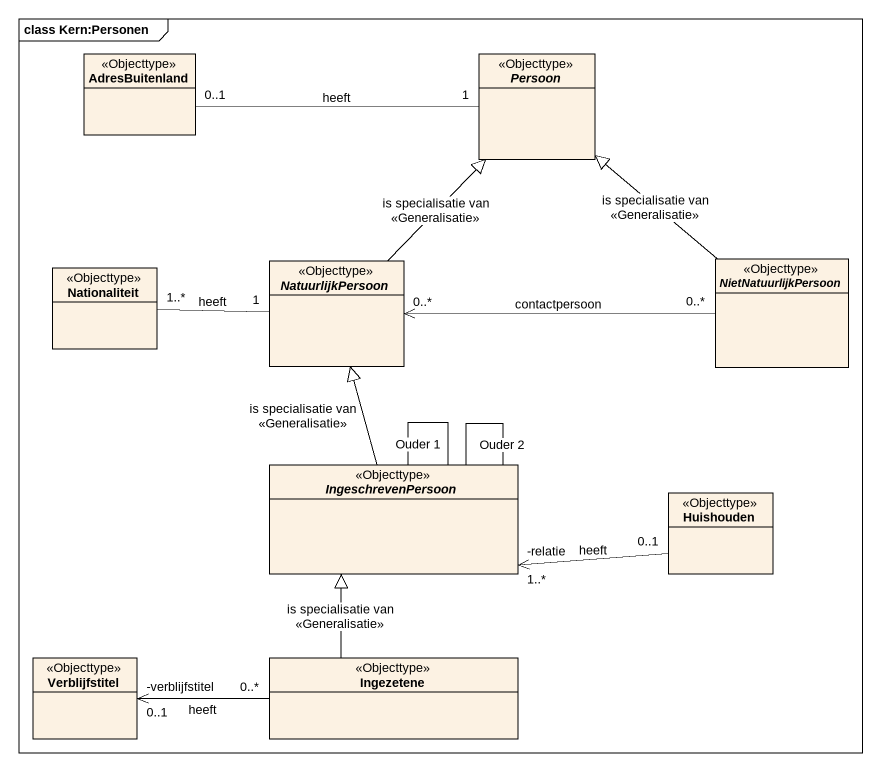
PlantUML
@startuml
mainframe class Kern:Personen
hide circle
hide empty members
class AdresBuitenland <<Objecttype>>
abstract class Persoon <<Objecttype>>
class Nationaliteit <<Objecttype>>
abstract class NatuurlijkPersoon <<Objecttype>>
abstract class NietNatuurlijkPersoon <<Objecttype>>
abstract class IngeschrevenPersoon <<Objecttype>>
class Huishouden <<Objecttype>>
class Verblijfstitel <<Objecttype>>
class Ingezetene <<Objecttype>>
Persoon "1" -left- "0..1" AdresBuitenland : heeft
NatuurlijkPersoon -up-|> Persoon : is specialisatie van\n<<Generalisatie>>
NatuurlijkPersoon "1" -left- "1..*" Nationaliteit : heeft
NietNatuurlijkPersoon -up-|> Persoon : is specialisatie van\n<<Generalisatie>>
NietNatuurlijkPersoon "0..*" -left-> "0..*" NatuurlijkPersoon : contactpersoon
IngeschrevenPersoon -up-|> NatuurlijkPersoon : is specialisatie van\n<<Generalisatie>>
IngeschrevenPersoon -- IngeschrevenPersoon : Ouder 1
IngeschrevenPersoon -- IngeschrevenPersoon : Ouder 2
Huishouden "0..1" -left-> "-relatie\n1..*" IngeschrevenPersoon : heeft
Ingezetene -up-|> IngeschrevenPersoon : is specialisatie van\n<<Generalisatie>>
Ingezetene "0..*" -left-> "-verblijfstitel\n0..1" Verblijfstitel : heeft
@enduml
